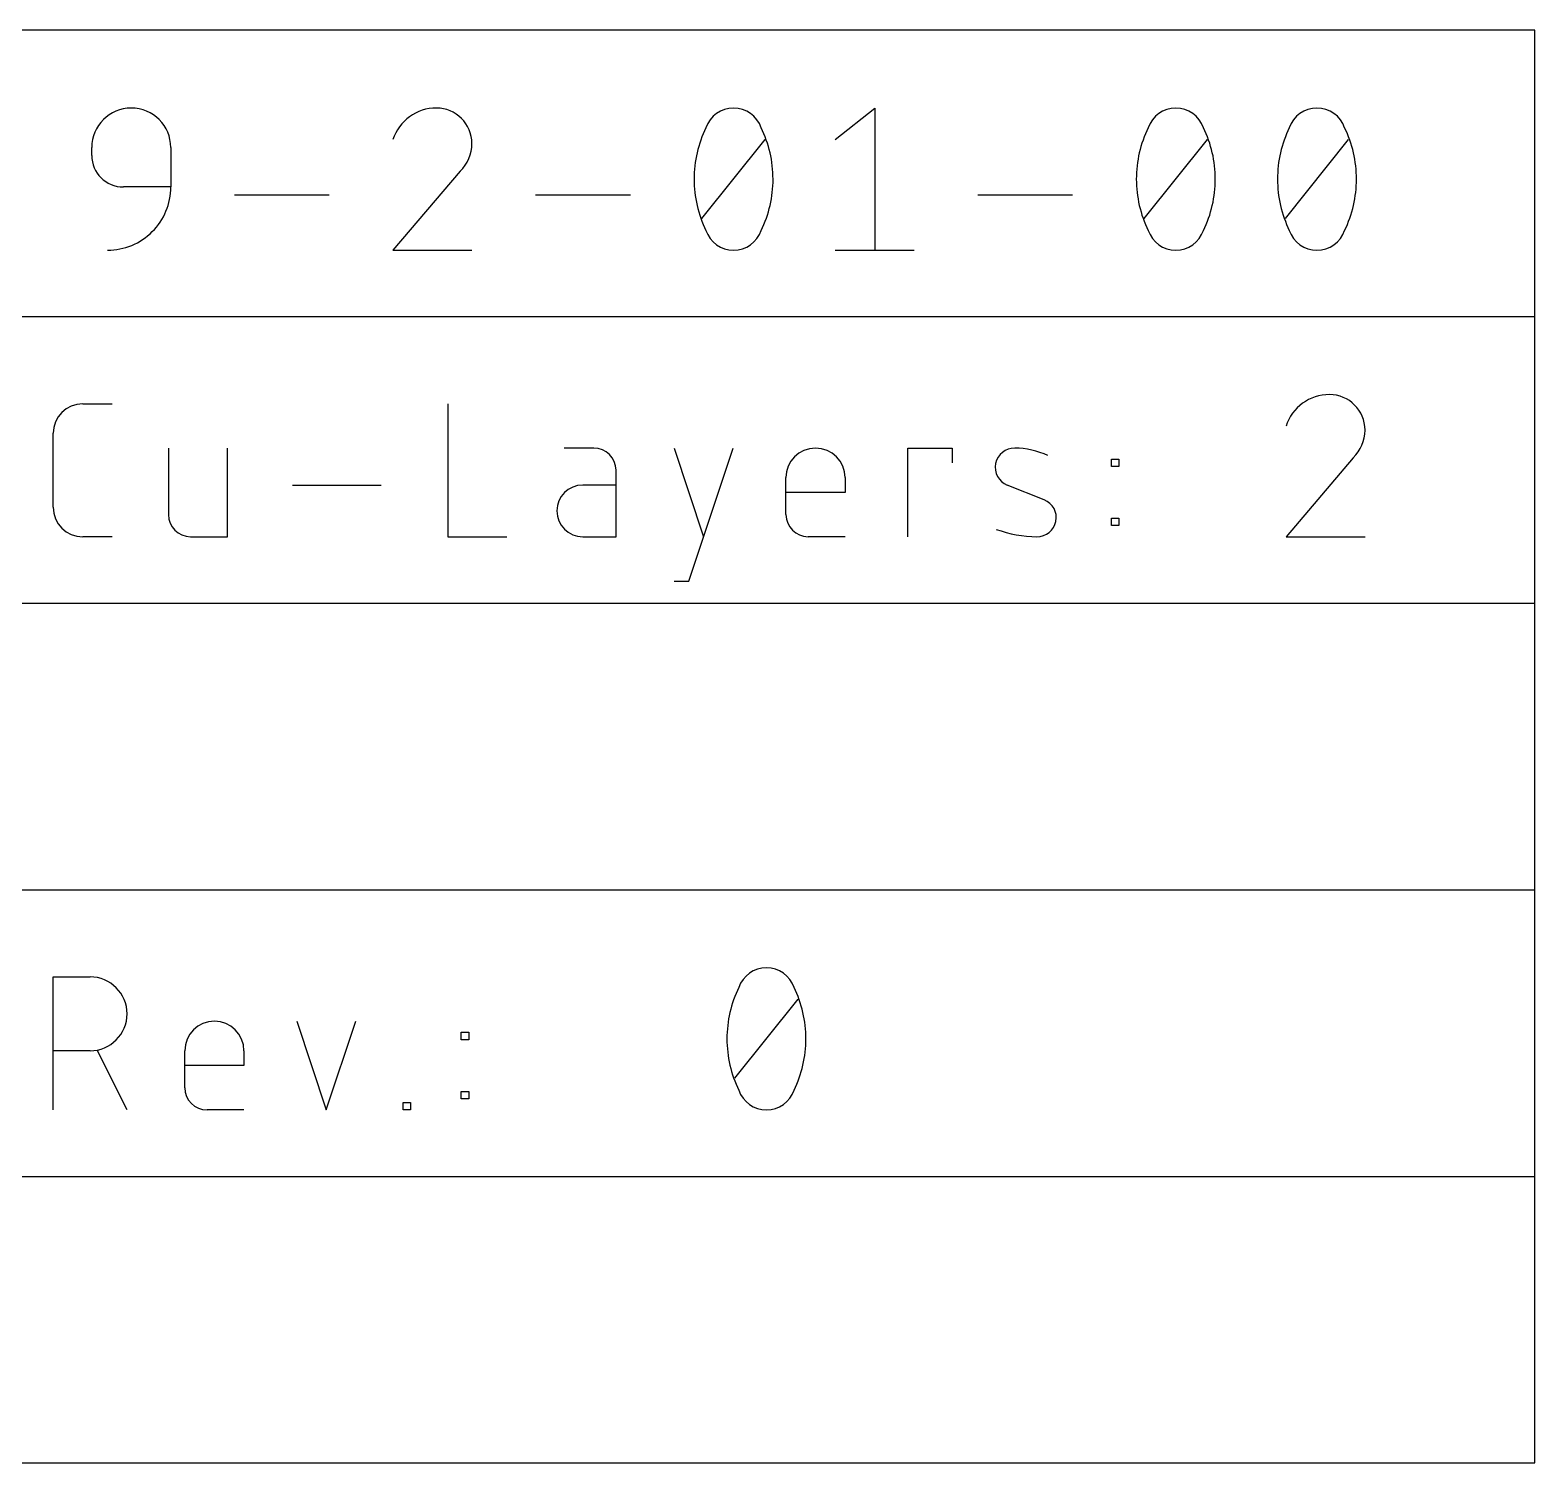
# Model space of a CAD drawing. Extents: x -7.2 to 61.2, y -11.6 to 43.8.
# Drawn here: x 38.1 to 54.77, y 27.94 to 43.81 of the extents above; entities that cross this region are included whole.
import ezdxf

# ---------------------------------------------------------------- set-up
doc = ezdxf.new("R2010")
doc.units = 0
doc.layers.add('48', color=213, linetype='CONTINUOUS')

msp = doc.modelspace()

# ---------------------------------------------------------------- linework, layer by layer
at = {"layer": '48'}
for p, q in [((54.7688, 43.815), (23.0188, 43.815)), ((54.7688, 40.64), (54.7688, 43.815)), ((47.0203, 42.6014), (47.4578, 42.9514)), ((47.4578, 42.9514), (47.4578, 41.3766)), ((38.7878, 42.4265), (38.7878, 42.514)), ((39.6627, 42.514), (39.6627, 42.0765)), ((45.5447, 41.7266), (46.2446, 42.6014)), ((50.4425, 41.7266), (51.1424, 42.6014)), ((52.0056, 41.7266), (52.7055, 42.6014)), ((42.8662, 42.2515), (42.1225, 41.3766)), ((39.6627, 42.0765), (39.1378, 42.0765)), ((40.3677, 41.989), (41.4176, 41.989)), ((43.7024, 41.989), (44.7522, 41.989)), ((48.6001, 41.989), (49.65, 41.989)), ((42.1225, 41.3766), (42.9974, 41.3766)), ((47.0203, 41.3766), (47.8952, 41.3766)), ((36.9888, 40.64), (54.7688, 40.64)), ((54.7688, 37.465), (54.7688, 40.64)), ((38.6877, 39.6748), (39.0151, 39.6748)), ((42.7296, 39.6748), (42.7296, 38.2016)), ((38.3604, 38.529), (38.3604, 39.3474)), ((39.6364, 39.1837), (39.6364, 38.4471)), ((40.2912, 38.2016), (40.2912, 39.1837)), ((44.3477, 39.1837), (44.0203, 39.1837)), ((45.2359, 39.1837), (45.5632, 38.2016)), ((45.3996, 37.7105), (45.8906, 39.1837)), ((47.823, 38.2016), (47.823, 39.1837)), ((47.823, 39.1837), (48.3141, 39.1837)), ((48.3141, 39.1837), (48.3141, 39.02)), ((50.0812, 38.9791), (50.0812, 39.061)), ((50.0812, 39.061), (50.163, 39.061)), ((50.163, 39.061), (50.163, 38.9791)), ((52.7565, 39.0765), (52.0129, 38.2016)), ((44.5932, 38.2016), (44.5932, 38.9382)), ((46.4747, 38.4471), (46.4747, 38.8564)), ((47.1294, 38.8564), (47.1294, 38.6927)), ((50.163, 38.9791), (50.0812, 38.9791)), ((41.0089, 38.7745), (41.991, 38.7745)), ((44.5932, 38.7745), (44.2249, 38.7745)), ((47.1294, 38.6927), (46.4747, 38.6927)), ((49.3356, 38.6108), (48.9264, 38.7745)), ((50.0812, 38.3244), (50.0812, 38.4062)), ((50.0812, 38.4062), (50.163, 38.4062)), ((50.163, 38.4062), (50.163, 38.3244)), ((39.0151, 38.2016), (38.6877, 38.2016)), ((39.882, 38.2016), (40.2912, 38.2016)), ((42.7296, 38.2016), (43.3843, 38.2016)), ((44.2249, 38.2016), (44.5932, 38.2016)), ((47.1294, 38.2016), (46.7202, 38.2016)), ((50.163, 38.3244), (50.0812, 38.3244)), ((52.0129, 38.2016), (52.8877, 38.2016)), ((45.2359, 37.7105), (45.3996, 37.7105)), ((36.9888, 37.465), (54.7688, 37.465)), ((54.7688, 34.29), (54.7688, 37.465)), ((36.9888, 34.29), (54.7688, 34.29)), ((54.7688, 31.115), (54.7688, 34.29)), ((38.3604, 31.8516), (38.3604, 33.3248)), ((38.3604, 33.3248), (38.7696, 33.3248)), ((45.9091, 32.2016), (46.609, 33.0764)), ((41.0572, 32.8337), (41.3845, 31.8516)), ((41.3845, 31.8516), (41.7119, 32.8337)), ((42.8797, 32.6291), (42.8797, 32.711)), ((42.8797, 32.711), (42.9616, 32.711)), ((42.9616, 32.711), (42.9616, 32.6291)), ((38.7696, 32.5064), (38.3604, 32.5064)), ((39.1788, 31.8516), (38.8514, 32.5064)), ((39.8183, 32.0971), (39.8183, 32.5064)), ((40.4731, 32.5064), (40.4731, 32.3427)), ((42.9616, 32.6291), (42.8797, 32.6291)), ((40.4731, 32.3427), (39.8183, 32.3427)), ((42.8797, 31.9744), (42.8797, 32.0562)), ((42.8797, 32.0562), (42.9616, 32.0562)), ((42.9616, 32.0562), (42.9616, 31.9744)), ((40.4731, 31.8516), (40.0639, 31.8516)), ((42.2356, 31.8516), (42.2356, 31.9334)), ((42.2356, 31.9334), (42.3174, 31.9334)), ((42.3174, 31.8516), (42.2356, 31.8516)), ((42.3174, 31.9334), (42.3174, 31.8516)), ((42.9616, 31.9744), (42.8797, 31.9744)), ((36.9888, 31.115), (54.7688, 31.115)), ((54.7688, 27.94), (54.7688, 31.115)), ((0.1588, 27.94), (54.7688, 27.94))]:
    msp.add_line(p, q, dxfattribs=at)
for centre, radius, start, end in [((39.2253, 42.514), 0.4374, 0, 180), ((42.6037, 42.4456), 0.5058, 90, 162.055), ((42.6037, 42.5577), 0.3937, 0, 90), ((45.8946, 42.6277), 0.3237, 90, 161.0758), ((45.8946, 42.6277), 0.3237, 18.9235, 90.0002), ((50.7924, 42.6277), 0.3237, 90, 161.0758), ((50.7924, 42.6277), 0.3237, 18.9235, 90.0002), ((52.3555, 42.6277), 0.3237, 90, 161.0758), ((52.3555, 42.6277), 0.3237, 18.9235, 90.0002), ((46.7549, 42.164), 1.2978, 154.0111, 180), ((45.0343, 42.164), 1.2977, 0, 25.9895), ((51.6527, 42.164), 1.2978, 154.0111, 180), ((49.9321, 42.164), 1.2977, 0, 25.9895), ((53.2159, 42.164), 1.2978, 154.0111, 180), ((51.4953, 42.164), 1.2977, 0, 25.9895), ((42.5745, 42.5577), 0.4229, 313.6028, 359.9999), ((39.1378, 42.4265), 0.35, 180, 270), ((46.755, 42.164), 1.2978, 180.0001, 205.9888), ((45.0343, 42.164), 1.2978, 334.0107, 359.9999), ((51.6528, 42.164), 1.2978, 180.0001, 205.9888), ((49.9321, 42.164), 1.2978, 334.0107, 359.9999), ((53.2159, 42.164), 1.2978, 180.0001, 205.9888), ((51.4952, 42.164), 1.2978, 334.0107, 359.9999), ((38.9628, 42.0765), 0.6999, 269.9997, 0), ((45.8946, 41.7003), 0.3237, 198.9248, 270.0001), ((45.8946, 41.7003), 0.3237, 270, 341.0761), ((50.7924, 41.7003), 0.3237, 198.9248, 270.0001), ((50.7924, 41.7003), 0.3237, 270, 341.0761), ((52.3555, 41.7003), 0.3237, 198.9248, 270.0001), ((52.3555, 41.7003), 0.3237, 270, 341.0761), ((38.6877, 39.3474), 0.3274, 90.0005, 180), ((52.494, 39.2706), 0.5058, 90, 162.055), ((52.494, 39.3827), 0.3937, 0, 90), ((52.4649, 39.3827), 0.4229, 313.6028, 359.9999), ((44.3477, 38.9382), 0.2455, 0, 90), ((46.8021, 38.8564), 0.3274, 0, 180), ((49.0052, 38.9715), 0.2122, 89.1816, 248.1986), ((48.995, 38.2544), 0.9294, 65.761, 89.1816), ((44.2249, 38.4881), 0.2865, 90, 270), ((38.6877, 38.529), 0.3274, 180, 270), ((49.2568, 38.4138), 0.2122, 269.1816, 68.1989), ((39.882, 38.4471), 0.2455, 180, 270), ((46.7202, 38.4471), 0.2455, 180, 270), ((49.2736, 39.5895), 1.388, 250.2089, 269.1815), ((46.259, 33.1027), 0.3237, 90, 161.0758), ((46.259, 33.1027), 0.3237, 18.9235, 90.0002), ((38.7696, 32.9156), 0.4092, 270, 90), ((47.1194, 32.639), 1.2978, 154.0111, 180), ((45.3988, 32.639), 1.2977, 0, 25.9895), ((40.1457, 32.5064), 0.3274, 0, 180), ((47.1194, 32.639), 1.2978, 180.0001, 205.9888), ((45.3987, 32.639), 1.2978, 334.0107, 359.9999), ((40.0639, 32.0971), 0.2455, 180, 270), ((46.259, 32.1753), 0.3237, 198.9248, 270.0001), ((46.259, 32.1753), 0.3237, 270, 341.0761)]:
    msp.add_arc(centre, radius, start, end, dxfattribs=at)

doc.saveas('drawing.dxf')
